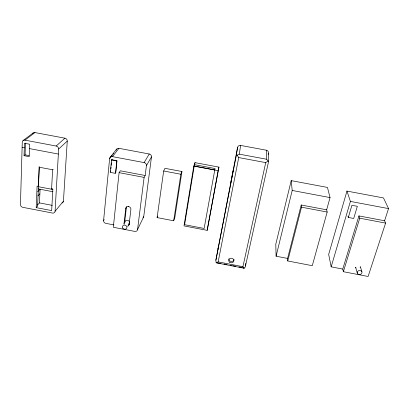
<?xml version="1.0" encoding="UTF-8"?>
<svg xmlns="http://www.w3.org/2000/svg" width="409" height="409" viewBox="0 0 409 409"><rect width="100%" height="100%" fill="white"/><g stroke="black" fill="none" stroke-linecap="round" stroke-linejoin="round"><path stroke-width="0.61" d="M268.452 161.616L267.476 160.113L266.315 159.183L266.377 150.215L240.625 145.435A2.612 2.49 4.3 0 0 237.578 147.409L215.845 260.4L216.187 262.731L220.998 263.406M24.054 155.701L24.438 143.232L29.622 144.213L29.187 156.673L24.054 155.701L25.082 154.858L25.455 143.058M53.257 169.592A8.461 3.108 3.7 0 1 52.618 169.761L51.59 188.917L52.838 189.157L51.667 210.604L36.197 207.619L37.096 186.146L38.344 186.386L39.167 167.204A8.461 3.108 3.7 0 1 39.029 166.887M39.31 166.852L37.608 206.085L36.197 207.619M37.48 205.047L39.463 202.9L40.072 189.26L37.669 191.719M55.077 211.259L58.645 149.045A2.761 2.398 41.3 0 0 56.176 146.033L24.944 140.154A2.781 2.362 43.1 0 0 22.27 142.194L20.45 204.582A2.612 2.168 36.1 0 0 22.848 207.337L52.47 213.053A2.602 2.193 33.8 0 0 55.077 211.259L63.431 201.228L67.26 141.085A2.643 2.316 42.1 0 0 64.908 138.186L34.939 132.567A2.664 2.285 43.9 0 0 32.562 133.671M216.606 262.89L243.841 268.176C245.558 267.977 245.507 265.681 245.671 263.416M113.963 224.924L105.854 223.36A2.582 2.239 28.3 0 1 103.584 220.615L109.617 158.646L112.311 155.195M111.534 159.996L110.307 172.393L115.512 173.375L116.79 160.982L111.534 159.996L112.204 159.121M110.542 172.077L110.665 170.834M110.849 168.978L111.033 167.123M111.217 165.262L111.463 162.787M111.647 160.931L111.769 159.689L117.015 160.681L115.737 173.058M151.473 156.892L146.437 165.584L145.18 175.497L120.369 170.804L119.096 172.659L113.319 227.266L134.735 231.402A2.597 2.27 24.2 0 0 137.542 229.618L143.728 216.642L151.473 156.892A2.602 2.398 31.9 0 0 149.254 154.004L118.927 148.319A2.612 2.372 36.9 0 0 116.156 150.267M124.121 224.388A2.602 2.275 25.7 0 1 124.039 223.508L125.762 208.426L126.396 207.307A2.628 2.326 27.1 0 1 126.565 206.678M124.663 222.757A2.592 2.27 25.8 0 1 124.668 222.332L126.396 207.307M127.496 226.254A2.602 2.275 25.7 0 0 129.101 224.485L130.89 209.413A2.638 2.331 27.1 0 0 128.6 206.565L128.717 206.356M137.542 229.618L144.121 177.394L145.18 175.497M157.112 217.603L163.666 171.003L164.965 168.324L181.949 171.519L174.807 217.593L173.672 220.778L157.112 217.603L157.777 216.029M244.362 268.192L244.255 268.115A4.514 1.37 60.3 0 1 242.915 266.688L218.145 261.893L238.728 157.577A4.862 1.063 57.5 0 1 237.343 155.405L237.767 154.75L239.301 154.157L240.625 145.435M173.672 220.778L180.86 174.244L181.949 171.519M237.578 147.409L236.177 156.197L215.88 260.185M193.779 166.09L183.994 225.896L207.184 230.354L218.943 167.123L195.001 162.634L193.779 166.09L218.12 170.66L218.943 167.123M194.224 166.028L184.607 224.705L204.137 228.457L215.042 168.539L194.684 164.72L194.224 166.028L214.705 169.873M194.689 164.515L195.001 162.634M233.074 170.701L230.471 184.326L230.778 182.46M207.184 230.354L218.12 170.66M242.915 266.699L265.722 162.613L238.728 157.577M268.146 154.387L268.416 153.145A2.628 2.485 -5.1 0 0 266.377 150.215M245.487 265.932L268.427 162.215L268.416 153.145M291.203 180.63L275.784 244.26L276.095 256.213L287.588 258.432L287.747 260.957L312.277 265.697L327.174 212.041L326.663 209.817L330.048 197.583L327.461 187.429L291.203 180.63L292.205 190.461L276.095 256.213M287.588 258.432L301.218 205.001L326.663 209.817M287.747 260.957L301.51 207.184L301.218 205.001M346.955 191.085L328.667 254.424L331.172 266.842L342.757 269.076L343.381 271.704L368.095 276.479L385.6 223.099L384.578 220.768L388.55 208.595L383.489 197.941L346.955 191.085L350.401 201.417L331.172 266.842M348.31 217.46L351.914 205.298L357.343 206.32L353.693 218.478L348.31 217.46L347.967 216.335M342.757 269.076L358.933 215.916L384.578 220.768M343.381 271.704L359.726 218.202L358.933 215.916M129.101 224.485L129.51 223.697M124.039 223.508L124.668 222.332M146.437 165.584A2.715 2.48 31.1 0 0 144.111 162.588L149.254 154.004M103.584 220.615L104.234 219.572M236.356 155.788L237.225 155.175M109.617 158.646A2.725 2.454 36 0 1 112.49 156.637L118.927 148.319M113.078 154.208L113.85 153.222M110.021 157.552L116.55 149.208M37.868 195.921L39.867 193.84M58.645 149.045L67.26 141.085M56.176 146.033L64.908 138.186M268.002 160.931L267.839 161.074A4.913 1.324 -35.1 0 1 265.722 162.608M24.944 140.154L34.939 132.567M23.083 140.553L33.149 132.951M216.156 262.711L216.33 262.675A4.468 1.605 -38 0 0 218.145 261.883M239.301 154.157L266.315 159.183M243.841 268.176L242.711 267.701M112.49 156.637L144.111 162.588M292.205 190.461L330.048 197.583M350.401 201.417L388.55 208.595M163.666 171.003L180.86 174.244M22.127 147.214L24.305 147.623M29.468 148.6L58.354 154.05M25.082 154.858L29.059 155.609M119.096 172.659L144.121 177.394M301.51 207.184L327.174 212.041M359.726 218.202L385.6 223.099M39.167 167.204L52.618 169.761M38.528 184.72L38.538 184.72A8.333 3.298 3.1 0 0 38.257 185.2M38.247 186.683L52.879 189.479M38.231 188.907L52.971 191.729M39.463 202.9L52.229 205.359M224.076 264.004L227.153 264.597M230.236 265.196L231.463 265.436M232.695 265.676L235.773 266.274M238.851 266.873L241.934 267.471M360.401 266.729L361.893 271.791M357.313 273.212L355.62 267.189A2.367 1.999 -7.7 0 0 356.009 267.921M234.055 259.408A2.597 2.27 8.4 0 1 231.213 261.463A2.597 2.27 8.4 0 1 228.897 258.79M218.161 249.091A2.408 2.122 10.2 0 1 217.997 247.874M360.252 266.939A2.367 1.999 -7.7 0 1 360.14 267.292M52.224 188.733A8.333 3.298 3.1 0 1 51.59 188.917M38.344 186.386A8.333 3.298 3.1 0 1 38.185 185.942M63.431 201.228A2.495 2.132 34.4 0 1 62.02 202.936M125.762 208.426A2.638 2.331 27.1 0 1 128.6 206.565M129.438 224.112A2.592 2.27 25.8 0 1 128.109 225.068M143.728 216.642A2.474 2.188 24.6 0 1 143.012 217.92M129.433 222.849A2.27 1.989 25.8 0 1 128.651 223.958M125.047 222.194A2.27 1.989 25.8 0 1 126.979 220.2A2.27 1.989 25.8 0 1 129.443 222.107M229.689 262.246A2.612 2.28 8.4 0 0 233.882 260.937A2.612 2.28 8.4 0 0 230.349 258.35A2.612 2.28 8.4 0 0 229.689 262.246M358.632 274.398A2.413 2.03 -7.4 0 0 361.996 272.189A2.413 2.03 -7.4 0 0 358.182 270.911A2.413 2.03 -7.4 0 0 358.632 274.398M122.756 228.074A2.311 2.014 25.7 0 0 126.667 228.309A2.311 2.014 25.7 0 0 124.571 225.088A2.311 2.014 25.7 0 0 122.756 228.074"/></g></svg>
